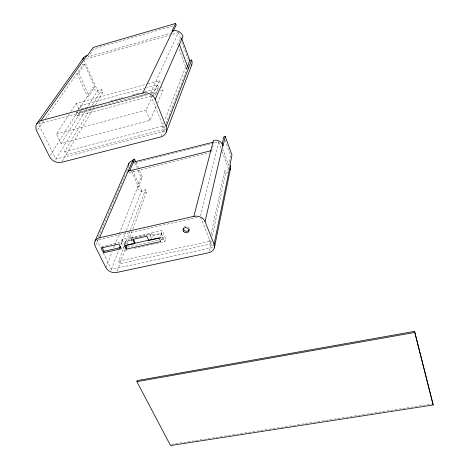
<?xml version="1.0" encoding="UTF-8"?>
<svg xmlns="http://www.w3.org/2000/svg" width="469" height="469" viewBox="0 0 469 469"><rect width="100%" height="100%" fill="white"/><g stroke="black" fill="none" stroke-linecap="round" stroke-linejoin="round"><path stroke-width="0.35" stroke-dasharray="2.35 1.76" d="M103.338 253.125L111.429 269.376L212.82 247.497L213.407 244.642M209.074 251.39L211.542 239.718M212.299 236.142L225.612 173.208L224.698 170.739L228.831 169.755M124.584 245.469L118.698 261.116L119.958 263.689L210.634 244.009L209.543 241.312L210.305 237.748M211.073 234.183L224.698 170.739M200.533 215.975L218.613 141.919L212.223 143.508M211.56 151.727L213.688 143.391M156.3 243.417L164.871 241.523L165.739 238.645L162.104 230.396L151.381 232.8L150.432 235.649L161.213 233.245L162.104 230.396M161.295 233.603L162.813 237.038L161.782 240.392L160.251 236.945L161.295 233.603L152.624 235.549L151.522 238.891L149.335 234.054L149.494 233.574L130.716 237.795L130.54 238.275L132.51 242.467M159.155 238.088L159.454 237.121L160.251 236.945M120.984 242.262L131.683 239.852L132.727 236.992L122.087 239.395L120.984 242.262L124.865 250.37L129.151 249.42M117.191 271.123L125.03 250.047M127.058 244.589L131.883 231.627M132.897 228.895L146.592 192.061L145.554 189.693L141.638 190.625L126.272 230.678M124.836 244.789L130.206 230.502M130.464 229.822L145.554 189.693M133.337 239.864L125.346 241.652L124.08 245.006L124.86 244.836M111.429 269.376L118.721 250.364M120.803 244.935L126.009 231.358M40.146 121.723L38.464 124.103L55.934 159.161L165.1 131.109L165.879 129.069M160.996 136.303L164.672 126.812M165.985 123.429L186.961 69.248L185.894 66.369L164.725 120.158M186.979 67.776L186.463 69.101L178.742 48.301M105.877 267.6L112.032 252.023M113.639 247.96L114.436 245.932M114.706 245.252L118.985 234.418M119.255 233.744L137.446 187.694L137.183 187.102L141.075 177.276L137.886 170.001M137.183 187.102L138.49 186.785L142.353 176.965L139.17 169.684M90.458 108.392L64.599 151.569L66.1 154.641L163.622 129.52L162.309 126.29L163.652 122.884M69.471 113.826L56.462 134.011L61.158 143.625L150.098 120.351L156.447 105.601M157.602 102.916L163.083 90.177L161.741 86.777M95.787 244.988L98.396 238.938M98.314 236.786L122.339 181.38M122.626 180.712L126.39 172.035M126.677 171.367L129.286 165.358M177.499 44.942L181.128 36.799M151.938 95.91L155.45 94.967L158.598 87.896L157.344 84.725L146.791 87.603M155.45 94.967L154.16 91.754L157.344 84.725M150.098 120.351L145.935 110.268L152.783 95.131M153.082 94.474L159.331 80.65L148.052 83.74M150.66 92.616L178.343 32.59L170.646 34.806M62.266 161.131L93.988 107.465M95.471 104.95L102.91 92.37L101.703 89.614L97.54 90.763L87.328 107.553M92.329 105.261L101.703 89.614M55.934 159.161L86.953 108.175M61.158 143.625L80.387 112.537L147.536 94.38M77.625 110.467L76.107 112.882L77.543 115.966L81.682 109.289M84.684 64.394L78.739 72.971L76.939 73.481L87.298 96.391L89.069 95.905L94.668 86.912L84.684 64.394L82.931 64.898L45.54 118.505M78.006 109.863L80.662 105.636L143.977 88.371M50.335 155.368L77.567 111.909M79.513 108.808L92.938 87.392L94.668 86.912M71.048 111.376L76.171 103.426L147.348 83.933M37.584 129.913L43.869 120.908M172.721 25.953L93.753 48.882L88.143 56.919L171.836 32.789M85.933 59.182L169.942 35.011M91.889 106.012L82.057 108.679L80.662 105.636M92.592 105.818L94.697 105.249M110.848 100.864L119.976 98.384M120.68 98.191L122.784 97.622M132.616 94.949L139.639 93.044M144.552 91.713L158.598 87.896M76.107 112.882L146.428 93.847M150.643 92.704L154.16 91.754M151.065 93.425L157.432 91.707M160.257 90.939L163.083 90.177M38.464 124.103L148.644 94.322M77.543 115.966L151.241 96.098M56.462 134.011L145.935 110.268M64.599 151.569L162.309 126.29M135.541 162.608L211.513 143.684M128.893 172.739L209.25 152.947M141.075 177.276L142.353 176.965M197.502 217.323L96.866 240.122L100.425 247.274M130.54 238.275L149.335 234.054M135.207 237.988L139.463 237.033M140.172 236.874L145.144 235.755M145.853 235.596L147.272 235.28M101.732 246.571L119.478 242.596L120.328 244.378M159.999 237.666L162.813 237.038M127.357 247.163L158.628 240.222M161.471 239.595L165.739 238.645M134.152 248.312L152.724 244.208M153.439 244.05L155.585 243.575M118.698 261.116L209.543 241.312M171.472 444.331L432.277 403.956M122.087 239.395L124.754 244.994M125.346 241.652L126.683 244.466M130.716 237.795L131.683 239.852M132.727 236.992L133.237 238.082M76.171 103.426L80.387 112.537M149.494 233.574L150.432 235.649M151.381 232.8L152.624 235.549M78.739 72.971L89.069 95.905M131.596 171.249L138.49 186.785M161.213 233.245L164.871 241.523M83.834 59.786L97.54 90.763M132.51 170.013L141.638 190.625M135.987 162.397L138.883 169.022M134.697 162.72L136.725 167.351M200.626 217.346L212.82 247.497M150.602 95.289L165.1 131.109M159.331 80.65L160.674 84.057M218.613 141.919L221.104 148.708M222.101 151.423L228.579 169.075M178.343 32.59L180.588 38.698M181.831 42.087L188.808 61.081M222.658 148.79L228.62 165.07L230.625 155.438L225.067 140.073M146.592 192.061A7.199 6.003 21.1 0 1 137.446 187.694M228.069 172.111A7.316 6.378 13.2 0 1 225.612 173.208M102.91 92.37A7.938 6.824 34.7 0 1 92.938 87.392M82.931 64.898A8.137 7 38.1 0 1 82.573 63.942M184.053 226.973A3.049 2.503 14.6 0 1 187.641 226.597M188.304 227.002A3.049 2.503 14.6 0 1 189.2 228.151"/><path stroke-width="0.7" d="M214.392 247.82L230.437 168.693M135.699 161.741L134.539 159.091L133.243 159.413L99.522 237.765A8.624 6.754 20.5 0 0 95.207 246.331L105.877 267.6A8.448 6.537 18.7 0 0 116.693 272.477L208.787 252.732A8.624 7.012 12.1 0 0 214.093 244.144L230.232 165.358L230.003 164.736L231.985 155.11L225.231 136.385L223.86 136.731L222.136 144.077M225.231 136.385L223.068 145.73L222.834 145.091A7.44 6.578 15.6 0 0 213.442 140.383L193.885 216.338L99.522 237.765M214.093 244.144L205.053 221.661L222.834 145.091M136.901 381.672L137.206 380.599L414.596 331.378L433.192 404.976L170.523 445.55L136.901 381.672L414.766 332.457L433.192 404.976M134.656 243.54L132.727 239.424L146.944 236.241L148.831 240.386L159.155 238.088L160.691 241.535L126.114 249.191L124.496 245.803L134.656 243.54L135.002 242.573L133.354 239.049M125.95 247.72L126.947 245.029M126.114 249.191L126.472 248.218L125.129 245.398M166.343 132L191.751 64.822M119.501 248.33L120.281 246.295M173.155 31.312L176.215 24.933L175.67 23.45L93.138 47.463L87.504 55.471L86.8 55.67L40.955 120.68A9.72 7.897 32.5 0 0 36.752 131.115L49.556 156.611A9.456 7.651 29.6 0 0 61.568 162.309L160.732 136.983A9.568 8.348 24.9 0 0 166.12 126.501L191.657 59.979L189.81 60.495L187.494 66.451M103.467 252.727L101.128 248.019L118.915 244.044L121.201 248.793L103.467 252.727L104.065 251.273L102.025 247.163M133.173 162.28L134.539 159.091M129.749 170.745L133.442 162.104L132.756 160.55A7.334 6.173 23.3 0 0 128.371 165.082M95.055 241.013L128.858 163.54M166.12 126.501L155.192 99.358L183.004 36.265A8.202 7.551 38.1 0 0 172.727 30.854L171.976 31.071L175.67 23.45M40.955 120.68L142.734 93.073L172.727 30.854M36.74 123.757L83.687 57.664M133.442 162.104L213.336 142.177M128.189 171.162L210.763 150.778M127.65 244.871L158.592 237.982M104.065 251.273L121.043 247.497M179.416 44.397L188.356 68.58M181.626 38.153L189.81 60.495M414.596 331.378L414.766 332.457M193.885 216.338A8.788 7.27 13.8 0 1 205.053 221.661M230.232 165.358A7.316 6.378 13.2 0 1 230.185 169.485M142.734 93.073A9.82 8.641 29.3 0 1 155.192 99.358M82.737 59.229A8.137 7 38.1 0 1 86.8 55.67M191.657 59.979A8.008 7.352 31.9 0 1 191.375 65.707M189.335 229.47A3.049 2.503 14.6 0 1 185.841 231.229A3.049 2.503 14.6 0 1 183.391 228.104M183.502 231.463A3.054 2.503 14.6 0 0 188.726 231.516A3.054 2.503 14.6 0 0 185.724 227.67A3.054 2.503 14.6 0 0 183.502 231.463"/></g></svg>
